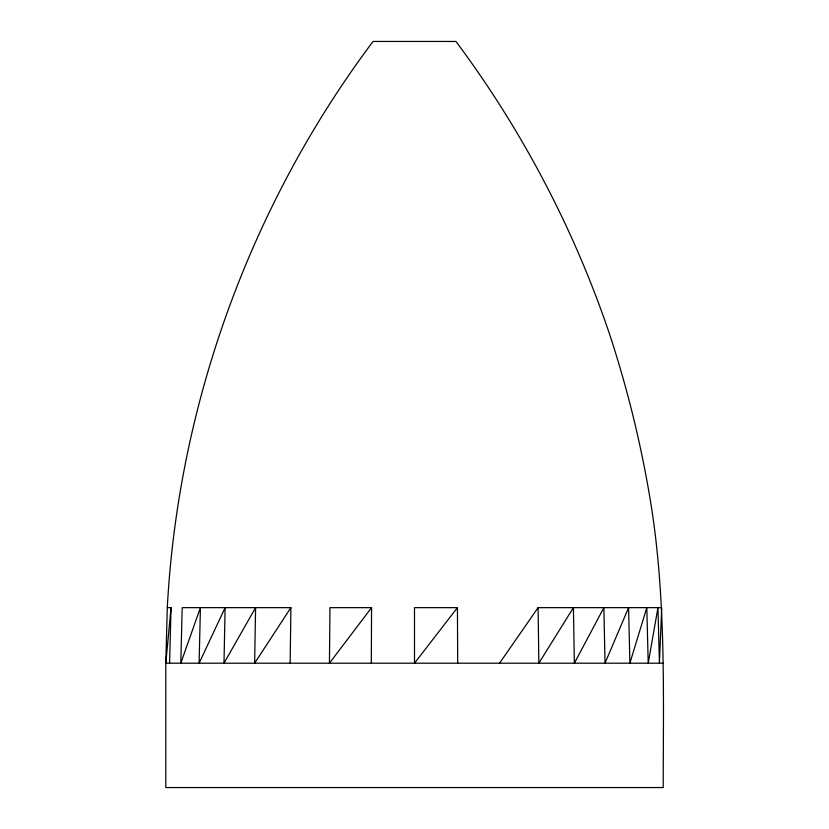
<?xml version="1.0" encoding="UTF-8"?>
<svg xmlns="http://www.w3.org/2000/svg" width="829" height="829" viewBox="0 0 829 829"><rect width="100%" height="100%" fill="white"/><g stroke="black" fill="none" stroke-linecap="round" stroke-linejoin="round"><path stroke-width="1.24" d="M371.309 663.2L371.568 607.657L329.952 607.657L329.445 663.2L371.568 607.657M290.15 663.2L290.896 607.657L182.193 607.657L180.795 663.2L200.411 607.657L199.115 663.2L225.125 607.657L223.985 663.2L255.591 607.657L254.638 663.2L290.896 607.657M167.292 607.657L165.8 663.2L165.8 787.55L663.2 787.55C663.345 690.671 666.091 593.129 649.822 497.213C640.589 442.396 627.294 388.345 610.02 335.507C574.59 230.141 522.415 130.557 455.95 41.45L373.05 41.45C250.7 204.535 178.194 404.075 167.292 607.657L171.043 607.657L169.582 663.2M171.043 607.657L165.8 663.2L663.2 663.2M499.555 663.2L538.104 607.657L661.708 607.657L659.418 663.2L657.957 607.657L648.205 663.2L646.807 607.657L629.885 663.2L628.589 607.657L605.015 663.2L603.875 607.657L574.362 663.2L573.409 607.657L538.85 663.2L538.104 607.657M457.432 607.657L414.5 663.2L414.5 607.657L457.432 607.657L457.691 663.2"/></g></svg>
